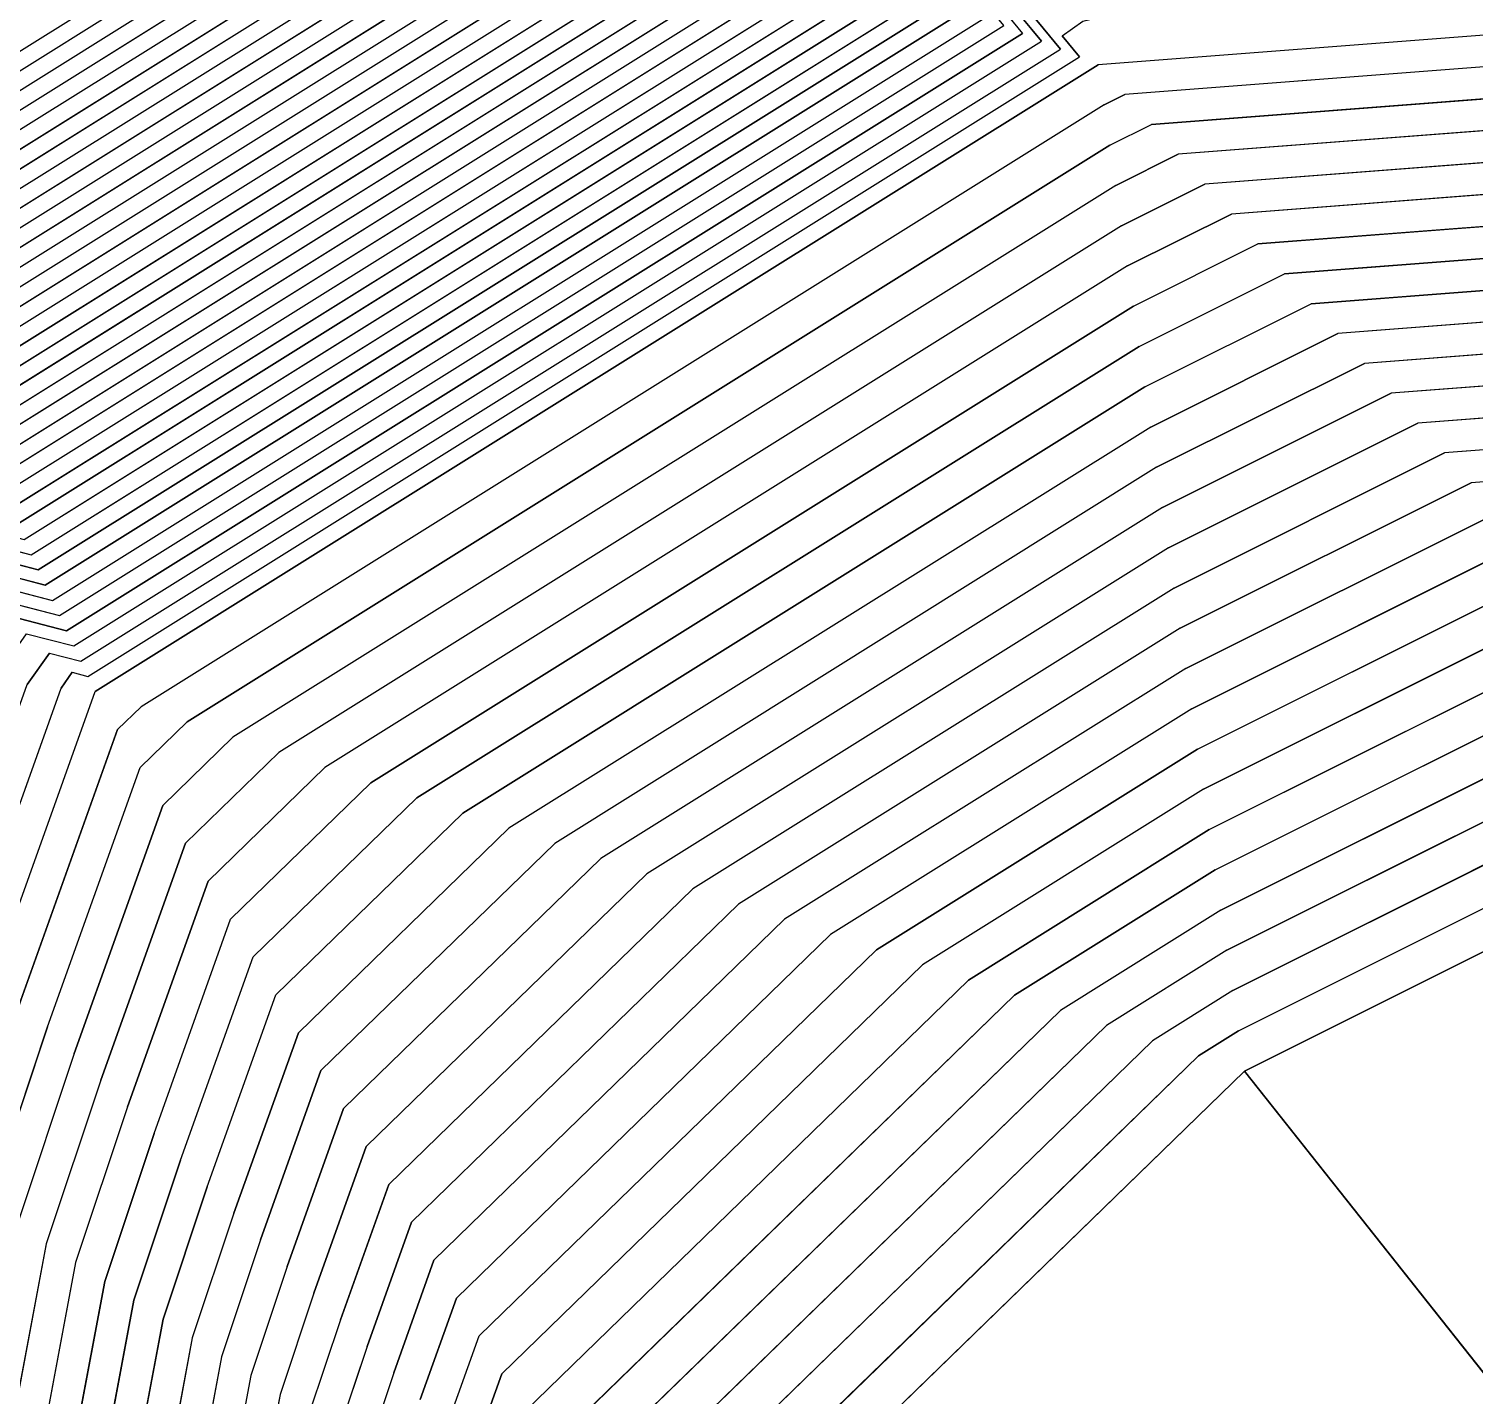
# Model space of a CAD drawing. Extents: x 7084 to 11035, y 13750 to 16729.
# Drawn here: x 8781.9 to 8986.5, y 15218.4 to 15411.8 of the extents above; entities that cross this region are included whole.
import ezdxf

# ---------------------------------------------------------------- set-up
doc = ezdxf.new("R2010")
doc.units = 0
doc.layers.add('Level 1', color=7, linetype='Continuous')

msp = doc.modelspace()

# ---------------------------------------------------------------- linework, layer by layer
at = {"layer": 'Level 1'}
for p, q in [((8756.1, 15393.28), (8839.62, 15445.48)), ((8757.11, 15391.13), (8842.3, 15444.37)), ((8758.12, 15388.97), (8844.97, 15443.26)), ((8759.12, 15386.82), (8847.65, 15442.15)), ((8760.13, 15384.67), (8850.32, 15441.04)), ((8761.13, 15382.52), (8853, 15439.93)), ((8762.14, 15380.36), (8855.68, 15438.83)), ((8763.14, 15378.21), (8858.35, 15437.72)), ((8764.15, 15376.06), (8861.03, 15436.61)), ((8765.16, 15373.91), (8863.7, 15435.5)), ((8766.16, 15371.76), (8866.38, 15434.39)), ((8767.17, 15369.6), (8869.06, 15433.28)), ((8768.17, 15367.45), (8871.73, 15432.18)), ((8769.18, 15365.3), (8874.41, 15431.07)), ((8770.18, 15363.15), (8877.09, 15429.96)), ((8771.19, 15360.99), (8879.76, 15428.85)), ((8772.2, 15358.84), (8882.44, 15427.74)), ((8773.2, 15356.69), (8885.11, 15426.63)), ((8774.21, 15354.54), (8887.79, 15425.53)), ((8775.21, 15352.39), (8890.47, 15424.42)), ((8776.22, 15350.23), (8893.14, 15423.31)), ((8777.22, 15348.08), (8895.82, 15422.2)), ((8912.8, 15422.97), (8922.58, 15411.12)), ((8778.23, 15345.93), (8898.49, 15421.09)), ((8779.24, 15343.78), (8901.17, 15419.99)), ((8780.24, 15341.62), (8903.85, 15418.88)), ((8917.92, 15418.9), (8925.25, 15410.01)), ((9082.63, 15418.17), (8933.28, 15406.69)), ((8781.25, 15339.47), (8906.52, 15417.77)), ((8782.25, 15337.32), (8909.2, 15416.66)), ((8783.26, 15335.17), (8911.87, 15415.55)), ((8784.26, 15333.02), (8914.55, 15414.44)), ((8923.04, 15414.83), (8927.93, 15408.9)), ((8785.27, 15330.86), (8917.23, 15413.34)), ((8786.28, 15328.71), (8919.9, 15412.23)), ((8928.16, 15410.76), (8931.12, 15412.86)), ((9080.42, 15413.49), (8937.05, 15402.46)), ((8787.28, 15326.56), (8922.58, 15411.12)), ((8788.29, 15324.41), (8925.25, 15410.01)), ((8928.16, 15410.76), (8930.61, 15407.79)), ((8789.29, 15322.25), (8927.93, 15408.9)), ((8790.3, 15320.1), (8930.61, 15407.79)), ((9078.22, 15408.8), (8940.82, 15398.23)), ((8791.3, 15317.95), (8933.28, 15406.69)), ((8933.28, 15406.69), (8791.3, 15317.95)), ((9076.01, 15404.11), (8944.59, 15394)), ((8934.11, 15400.99), (8937.05, 15402.46)), ((8934.11, 15400.99), (8797.81, 15315.8)), ((8934.94, 15395.29), (8940.82, 15398.23)), ((9073.81, 15399.43), (8948.36, 15389.78)), ((8934.94, 15395.29), (8804.32, 15313.65)), ((8935.76, 15389.59), (8944.59, 15394)), ((9071.6, 15394.74), (8952.12, 15385.55)), ((8935.76, 15389.59), (8810.82, 15311.5)), ((8936.59, 15383.89), (8948.36, 15389.78)), ((9069.39, 15390.05), (8955.89, 15381.32)), ((8937.42, 15378.2), (8952.12, 15385.55)), ((9067.19, 15385.36), (8959.66, 15377.09)), ((8936.59, 15383.89), (8817.33, 15309.35)), ((8938.25, 15372.5), (8955.89, 15381.32)), ((9064.98, 15380.68), (8963.43, 15372.86)), ((8937.42, 15378.2), (8823.84, 15307.21)), ((8939.07, 15366.8), (8959.66, 15377.09)), ((9062.78, 15375.99), (8967.2, 15368.64)), ((8939.9, 15361.1), (8963.43, 15372.86)), ((8938.25, 15372.5), (8830.34, 15305.06)), ((9060.57, 15371.3), (8970.96, 15364.41)), ((8939.07, 15366.8), (8836.85, 15302.91)), ((8940.73, 15355.4), (8967.2, 15368.64)), ((9058.37, 15366.62), (8974.73, 15360.18)), ((8941.55, 15349.7), (8970.96, 15364.41)), ((8939.9, 15361.1), (8843.35, 15300.76)), ((9056.16, 15361.93), (8978.5, 15355.95)), ((8942.38, 15344.01), (8974.73, 15360.18)), ((9053.95, 15357.24), (8982.27, 15351.73)), ((8940.73, 15355.4), (8849.86, 15298.61)), ((8943.21, 15338.31), (8978.5, 15355.95)), ((9051.75, 15352.55), (8986.04, 15347.5)), ((8944.04, 15332.61), (8982.27, 15351.73)), ((8941.55, 15349.7), (8856.37, 15296.46)), ((8944.86, 15326.91), (8986.04, 15347.5)), ((8762.23, 15342.54), (8782.25, 15337.32)), ((8942.38, 15344.01), (8862.87, 15294.31)), ((8945.69, 15321.21), (8989.8, 15343.27)), ((8765.46, 15339.81), (8783.26, 15335.17)), ((8943.21, 15338.31), (8869.38, 15292.17)), ((8946.52, 15315.52), (8993.57, 15339.04)), ((8768.69, 15337.08), (8784.26, 15333.02)), ((8771.92, 15334.34), (8785.27, 15330.86)), ((8947.34, 15309.82), (8997.34, 15334.82)), ((8944.04, 15332.61), (8875.89, 15290.02)), ((8775.15, 15331.61), (8786.28, 15328.71)), ((8948.17, 15304.12), (9001.11, 15330.59)), ((8778.38, 15328.88), (8787.28, 15326.56)), ((8781.61, 15326.15), (8788.29, 15324.41)), ((8944.86, 15326.91), (8882.39, 15287.87)), ((8949, 15298.42), (9004.88, 15326.36)), ((8784.84, 15323.41), (8781.69, 15318.95)), ((8784.84, 15323.41), (8789.29, 15322.25)), ((8949.83, 15292.72), (9008.65, 15322.13)), ((8788.07, 15320.68), (8786.5, 15318.45)), ((8788.07, 15320.68), (8790.3, 15320.1)), ((8945.69, 15321.21), (8888.9, 15285.72)), ((8772.65, 15279.66), (8786.5, 15318.45)), ((8777.04, 15278.02), (8791.3, 15317.95)), ((8950.65, 15287.03), (9012.41, 15317.91)), ((8797.81, 15315.8), (8794.5, 15312.58)), ((8804.32, 15313.65), (8797.7, 15307.22)), ((8946.52, 15315.52), (8895.41, 15283.57)), ((8951.48, 15281.33), (9016.18, 15313.68)), ((8780.81, 15274.25), (8794.5, 15312.58)), ((8810.82, 15311.5), (8800.9, 15301.85)), ((8947.34, 15309.82), (8901.91, 15281.42)), ((8952.31, 15275.63), (9019.95, 15309.45)), ((8817.33, 15309.35), (8804.1, 15296.49)), ((8784.58, 15270.48), (8797.7, 15307.22)), ((8823.84, 15307.21), (8807.29, 15291.12)), ((8830.34, 15305.06), (8810.49, 15285.76)), ((8948.17, 15304.12), (8908.42, 15279.27)), ((8953.13, 15269.93), (9023.72, 15305.22)), ((8788.35, 15266.71), (8800.9, 15301.85)), ((8836.85, 15302.91), (8813.69, 15280.39)), ((8843.35, 15300.76), (8816.89, 15275.03)), ((8953.96, 15264.23), (9027.49, 15300.99)), ((9027.49, 15300.99), (8953.96, 15264.23)), ((8849.86, 15298.61), (8820.08, 15269.66)), ((8949, 15298.42), (8914.92, 15277.12)), ((8792.12, 15262.95), (8804.1, 15296.49)), ((8856.37, 15296.46), (8823.28, 15264.3)), ((8862.87, 15294.31), (8826.48, 15258.93)), ((8795.88, 15259.18), (8807.29, 15291.12)), ((8869.38, 15292.17), (8829.68, 15253.57)), ((8949.83, 15292.72), (8921.43, 15274.98)), ((8875.89, 15290.02), (8832.87, 15248.2)), ((8882.39, 15287.87), (8836.07, 15242.83)), ((8950.65, 15287.03), (8927.94, 15272.83)), ((8799.65, 15255.41), (8810.49, 15285.76)), ((8888.9, 15285.72), (8839.27, 15237.47)), ((8895.41, 15283.57), (8842.47, 15232.1)), ((8901.91, 15281.42), (8845.67, 15226.74)), ((8951.48, 15281.33), (8934.44, 15270.68)), ((8803.42, 15251.64), (8813.69, 15280.39)), ((8908.42, 15279.27), (8848.86, 15221.37)), ((8914.92, 15277.12), (8852.06, 15216.01)), ((8807.19, 15247.87), (8816.89, 15275.03)), ((8921.43, 15274.98), (8855.26, 15210.64)), ((8952.31, 15275.63), (8940.95, 15268.53)), ((8927.94, 15272.83), (8858.46, 15205.28)), ((8934.44, 15270.68), (8861.65, 15199.91)), ((8784.58, 15270.48), (8776.12, 15245.12)), ((8810.96, 15244.11), (8820.08, 15269.66)), ((8940.95, 15268.53), (8864.85, 15194.55)), ((8953.13, 15269.93), (8947.46, 15266.38)), ((8788.35, 15266.71), (8780.26, 15242.45)), ((8947.46, 15266.38), (8868.05, 15189.18)), ((8792.12, 15262.95), (8784.4, 15239.79)), ((8814.72, 15240.34), (8823.28, 15264.3)), ((8953.96, 15264.23), (8871.25, 15183.82)), ((9094.12, 15087.31), (8953.96, 15264.23)), ((8953.96, 15264.23), (9094.12, 15087.31)), ((8795.88, 15259.18), (8788.53, 15237.12)), ((8818.49, 15236.57), (8826.48, 15258.93)), ((8799.65, 15255.41), (8792.67, 15234.46)), ((8822.26, 15232.8), (8829.68, 15253.57)), ((8803.42, 15251.64), (8796.8, 15231.79)), ((8826.03, 15229.03), (8832.87, 15248.2)), ((8807.19, 15247.87), (8800.94, 15229.12)), ((8810.96, 15244.11), (8805.07, 15226.46)), ((8829.8, 15225.26), (8836.07, 15242.83)), ((8814.72, 15240.34), (8809.21, 15223.79)), ((8784.4, 15239.79), (8772.82, 15178.03)), ((8788.53, 15237.12), (8777.5, 15178.3)), ((8818.49, 15236.57), (8813.35, 15221.13)), ((8833.57, 15221.5), (8839.27, 15237.47)), ((8792.67, 15234.46), (8782.19, 15178.58)), ((8796.8, 15231.79), (8786.88, 15178.85)), ((8822.26, 15232.8), (8817.48, 15218.46)), ((8837.33, 15217.73), (8842.47, 15232.1)), ((8800.94, 15229.12), (8791.56, 15179.13)), ((8826.03, 15229.03), (8821.62, 15215.8)), ((8805.07, 15226.46), (8796.25, 15179.4)), ((8841.1, 15213.96), (8845.67, 15226.74)), ((8809.21, 15223.79), (8800.94, 15179.68)), ((8829.8, 15225.26), (8825.75, 15213.13)), ((8833.57, 15221.5), (8829.89, 15210.47)), ((8813.35, 15221.13), (8805.63, 15179.96)), ((8844.87, 15210.19), (8848.86, 15221.37)), ((8817.48, 15218.46), (8810.31, 15180.23))]:
    msp.add_line(p, q, dxfattribs=at)
for points in [[(8636.3, 15330.54), (8637.52, 15333.96), (8687.94, 15405.38), (8759.12, 15386.82), (8847.65, 15442.15), (8769.43, 15536.93), (8863.96, 15604.15), (9023.61, 15641.96), (9036.41, 15642.95), (9238.08, 15636.65), (9255.21, 15638.22), (9368.65, 15598.31), (9379.68, 15604.61), (9495.22, 15560.5), (9507.04, 15556.16), (9824.24, 15470.04)], [(8636.3, 15330.54), (8637.52, 15333.96), (8687.94, 15405.38), (8759.12, 15386.82), (8847.65, 15442.15), (8769.43, 15536.93), (8863.96, 15604.15), (9023.61, 15641.96), (9036.41, 15642.95), (9238.08, 15636.65), (9255.21, 15638.22), (9368.65, 15598.31), (9379.68, 15604.61), (9495.22, 15560.5), (9507.04, 15556.16), (9824.24, 15470.04)], [(8588.64, 15209.09), (8643.78, 15323.31), (8645.09, 15327.25), (8647.13, 15332.96), (8694.4, 15399.92), (8761.13, 15382.52), (8853, 15439.93), (8779.67, 15528.79), (8868.29, 15591.81), (9017.97, 15627.26), (9039.3, 15628.9), (9228.37, 15622.99), (9256.92, 15625.62), (9363.27, 15588.2), (9381.65, 15598.7), (9489.97, 15557.35), (9509.66, 15550.12), (9807.04, 15469.38)], [(8588.64, 15209.09), (8643.78, 15323.31), (8645.09, 15327.25), (8647.13, 15332.96), (8694.4, 15399.92), (8761.13, 15382.52), (8853, 15439.93), (8779.67, 15528.79), (8868.29, 15591.81), (9017.97, 15627.26), (9039.3, 15628.9), (9228.37, 15622.99), (9256.92, 15625.62), (9363.27, 15588.2), (9381.65, 15598.7), (9489.97, 15557.35), (9509.66, 15550.12), (9807.04, 15469.38)], [(8594.61, 15210.47), (8647.92, 15320.89), (8649.49, 15325.61), (8651.94, 15332.46), (8697.63, 15397.19), (8762.14, 15380.36), (8855.68, 15438.83), (8784.79, 15524.72), (8870.46, 15585.64), (9015.14, 15619.91), (9040.75, 15621.88), (9223.51, 15616.16), (9257.78, 15619.32), (9360.58, 15583.14), (9382.64, 15595.75), (9487.34, 15555.77)], [(8594.61, 15210.47), (8647.92, 15320.89), (8649.49, 15325.61), (8651.94, 15332.46), (8697.63, 15397.19), (8762.14, 15380.36), (8855.68, 15438.83), (8784.79, 15524.72), (8870.46, 15585.64), (9015.14, 15619.91), (9040.75, 15621.88), (9223.51, 15616.16), (9257.78, 15619.32), (9360.58, 15583.14), (9382.64, 15595.75), (9487.34, 15555.77)], [(9781.24, 15468.39), (9513.6, 15541.07), (9482.09, 15552.62), (9384.6, 15589.84), (9355.19, 15573.04), (9259.48, 15606.71), (9213.79, 15602.51), (9043.64, 15607.83), (9009.5, 15605.2), (8874.79, 15573.3), (8795.03, 15516.58), (8861.03, 15436.61), (8764.15, 15376.06), (8704.09, 15391.72), (8661.55, 15331.46), (8658.29, 15322.33), (8656.19, 15316.03), (8606.56, 15213.22)], [(9781.24, 15468.39), (9513.6, 15541.07), (9482.09, 15552.62), (9384.6, 15589.84), (9355.19, 15573.04), (9259.48, 15606.71), (9213.79, 15602.51), (9043.64, 15607.83), (9009.5, 15605.2), (8874.79, 15573.3), (8795.03, 15516.58), (8861.03, 15436.61), (8764.15, 15376.06), (8704.09, 15391.72), (8661.55, 15331.46), (8658.29, 15322.33), (8656.19, 15316.03), (8606.56, 15213.22)], [(9764.04, 15467.74), (9516.23, 15535.03), (9476.84, 15549.47), (9386.57, 15583.93), (9349.81, 15562.93), (9261.19, 15594.11), (9204.08, 15588.86), (9046.52, 15593.78), (9003.85, 15590.5), (8879.12, 15560.96), (8805.27, 15508.44), (8866.38, 15434.39), (8766.16, 15371.76), (8710.55, 15386.26), (8671.16, 15330.46), (8667.08, 15319.05), (8664.46, 15311.17), (8618.51, 15215.98)], [(9764.04, 15467.74), (9516.23, 15535.03), (9476.84, 15549.47), (9386.57, 15583.93), (9349.81, 15562.93), (9261.19, 15594.11), (9204.08, 15588.86), (9046.52, 15593.78), (9003.85, 15590.5), (8879.12, 15560.96), (8805.27, 15508.44), (8866.38, 15434.39), (8766.16, 15371.76), (8710.55, 15386.26), (8671.16, 15330.46), (8667.08, 15319.05), (8664.46, 15311.17), (8618.51, 15215.98)], [(9738.24, 15466.75), (9520.17, 15525.97), (9468.96, 15544.74), (9389.53, 15575.07), (9341.74, 15547.76), (9263.75, 15575.2), (9189.5, 15568.37), (9050.86, 15572.71), (8995.38, 15568.44), (8885.62, 15542.44), (8820.63, 15496.23), (8874.41, 15431.07), (8769.18, 15365.3), (8720.24, 15378.06), (8685.58, 15328.96), (8680.28, 15314.12), (8676.87, 15303.88)], [(9738.24, 15466.75), (9520.17, 15525.97), (9468.96, 15544.74), (9389.53, 15575.07), (9341.74, 15547.76), (9263.75, 15575.2), (9189.5, 15568.37), (9050.86, 15572.71), (8995.38, 15568.44), (8885.62, 15542.44), (8820.63, 15496.23), (8874.41, 15431.07), (8769.18, 15365.3), (8720.24, 15378.06), (8685.58, 15328.96), (8680.28, 15314.12), (8676.87, 15303.88)], [(8622.38, 14978.73), (8613.65, 15061.06), (8625.2, 15087.31), (8630.19, 15149.68), (8643.85, 15178.04), (8648.05, 15190.64), (8654.35, 15224.25), (8689.27, 15296.6), (8693.47, 15309.2), (8699.99, 15327.45), (8729.93, 15369.86), (8772.2, 15358.84), (8882.44, 15427.74), (8835.99, 15484.02), (8892.12, 15523.93), (8986.92, 15546.38), (9055.19, 15551.63), (9174.93, 15547.89), (9266.31, 15556.3), (9333.66, 15532.6), (9392.48, 15566.21), (9461.08, 15540.01), (9524.1, 15516.91), (9712.44, 15465.77)], [(8622.38, 14978.73), (8613.65, 15061.06), (8625.2, 15087.31), (8630.19, 15149.68), (8643.85, 15178.04), (8648.05, 15190.64), (8654.35, 15224.25), (8689.27, 15296.6), (8693.47, 15309.2), (8699.99, 15327.45), (8729.93, 15369.86), (8772.2, 15358.84), (8882.44, 15427.74), (8835.99, 15484.02), (8892.12, 15523.93), (8986.92, 15546.38), (9055.19, 15551.63), (9174.93, 15547.89), (9266.31, 15556.3), (9333.66, 15532.6), (9392.48, 15566.21), (9461.08, 15540.01), (9524.1, 15516.91), (9712.44, 15465.77)], [(9703.85, 15465.44), (9525.42, 15513.89), (9458.46, 15538.44), (9393.47, 15563.25), (9330.97, 15527.54), (9267.16, 15549.99), (9170.07, 15541.07), (9056.63, 15544.61), (8984.09, 15539.03), (8894.29, 15517.76), (8841.11, 15479.95), (8885.11, 15426.63), (8773.2, 15356.69), (8733.16, 15367.13), (8704.8, 15326.95), (8697.87, 15307.56), (8693.41, 15294.17), (8660.32, 15225.63)], [(9703.85, 15465.44), (9525.42, 15513.89), (9458.46, 15538.44), (9393.47, 15563.25), (9330.97, 15527.54), (9267.16, 15549.99), (9170.07, 15541.07), (9056.63, 15544.61), (8984.09, 15539.03), (8894.29, 15517.76), (8841.11, 15479.95), (8885.11, 15426.63), (8773.2, 15356.69), (8733.16, 15367.13), (8704.8, 15326.95), (8697.87, 15307.56), (8693.41, 15294.17), (8660.32, 15225.63)], [(8659.21, 15189.2), (8666.3, 15227.01), (8697.55, 15291.74), (8702.27, 15305.92), (8709.61, 15326.45), (8736.39, 15364.4), (8774.21, 15354.54), (8887.79, 15425.53), (8846.24, 15475.88), (8896.45, 15511.59), (8981.27, 15531.68), (9058.08, 15537.59), (9165.21, 15534.24), (9268.02, 15543.69), (9328.28, 15522.49), (9394.45, 15560.3), (9455.83, 15536.86), (9526.73, 15510.87), (9695.25, 15465.11)], [(8659.21, 15189.2), (8666.3, 15227.01), (8697.55, 15291.74), (8702.27, 15305.92), (8709.61, 15326.45), (8736.39, 15364.4), (8774.21, 15354.54), (8887.79, 15425.53), (8846.24, 15475.88), (8896.45, 15511.59), (8981.27, 15531.68), (9058.08, 15537.59), (9165.21, 15534.24), (9268.02, 15543.69), (9328.28, 15522.49), (9394.45, 15560.3), (9455.83, 15536.86), (9526.73, 15510.87), (9695.25, 15465.11)], [(9053.74, 15558.66), (8989.74, 15553.73), (8889.96, 15530.1), (8830.87, 15488.09), (8879.76, 15428.85), (8771.19, 15360.99), (8726.7, 15372.6), (8695.19, 15327.96), (8689.08, 15310.84), (8685.14, 15299.03), (8648.38, 15222.87), (8642.47, 15191.36)], [(9053.74, 15558.66), (8989.74, 15553.73), (8889.96, 15530.1), (8830.87, 15488.09), (8879.76, 15428.85), (8771.19, 15360.99), (8726.7, 15372.6), (8695.19, 15327.96), (8689.08, 15310.84), (8685.14, 15299.03), (8648.38, 15222.87), (8642.47, 15191.36)], [(9686.65, 15464.78), (9528.04, 15507.85), (9453.21, 15535.29), (9395.44, 15557.35), (9325.59, 15517.43), (9268.87, 15537.39), (9160.36, 15527.41), (9059.52, 15530.56), (8978.45, 15524.33), (8898.62, 15505.42), (8851.36, 15471.81), (8890.47, 15424.42), (8775.21, 15352.39), (8739.62, 15361.67)], [(9686.65, 15464.78), (9528.04, 15507.85), (9453.21, 15535.29), (9395.44, 15557.35), (9325.59, 15517.43), (9268.87, 15537.39), (9160.36, 15527.41), (9059.52, 15530.56), (8978.45, 15524.33), (8898.62, 15505.42), (8851.36, 15471.81), (8890.47, 15424.42), (8775.21, 15352.39), (8739.62, 15361.67)], [(8644.11, 15087.31), (8648.05, 15136.55), (8665.12, 15172), (8670.37, 15187.75), (8678.24, 15229.77), (8705.82, 15286.88), (8711.07, 15302.64), (8719.22, 15325.45), (8742.85, 15358.93), (8776.22, 15350.23), (8893.14, 15423.31), (8856.48, 15467.74), (8900.79, 15499.25), (8975.63, 15516.97), (9060.97, 15523.54), (9155.5, 15520.58), (9269.72, 15531.09), (9322.9, 15512.38), (9396.42, 15554.39), (9450.58, 15533.71), (9529.36, 15504.83), (9678.05, 15464.46)], [(8644.11, 15087.31), (8648.05, 15136.55), (8665.12, 15172), (8670.37, 15187.75), (8678.24, 15229.77), (8705.82, 15286.88), (8711.07, 15302.64), (8719.22, 15325.45), (8742.85, 15358.93), (8776.22, 15350.23), (8893.14, 15423.31), (8856.48, 15467.74), (8900.79, 15499.25), (8975.63, 15516.97), (9060.97, 15523.54), (9155.5, 15520.58), (9269.72, 15531.09), (9322.9, 15512.38), (9396.42, 15554.39), (9450.58, 15533.71), (9529.36, 15504.83), (9678.05, 15464.46)], [(9669.45, 15464.13), (9530.67, 15501.81), (9447.95, 15532.14), (9397.41, 15551.44), (9320.21, 15507.32), (9270.58, 15524.78), (9150.64, 15513.76), (9062.41, 15516.51), (8972.8, 15509.62), (8902.95, 15493.08), (8861.6, 15463.67), (8895.82, 15422.2), (8777.22, 15348.08), (8746.08, 15356.2), (8724.02, 15324.95), (8715.47, 15300.99), (8709.95, 15284.45), (8684.22, 15231.15), (8675.95, 15187.03)], [(9669.45, 15464.13), (9530.67, 15501.81), (9447.95, 15532.14), (9397.41, 15551.44), (9320.21, 15507.32), (9270.58, 15524.78), (9150.64, 15513.76), (9062.41, 15516.51), (8972.8, 15509.62), (8902.95, 15493.08), (8861.6, 15463.67), (8895.82, 15422.2), (8777.22, 15348.08), (8746.08, 15356.2), (8724.02, 15324.95), (8715.47, 15300.99), (8709.95, 15284.45), (8684.22, 15231.15), (8675.95, 15187.03)], [(8681.53, 15186.31), (8690.19, 15232.53), (8714.09, 15282.02), (8719.87, 15299.35), (8728.83, 15324.45), (8749.31, 15353.47), (8778.23, 15345.93), (8898.49, 15421.09), (8866.72, 15459.6), (8905.12, 15486.91), (8969.98, 15502.27), (9063.85, 15509.49), (9145.78, 15506.93), (9271.43, 15518.48), (9317.51, 15502.27), (9398.39, 15548.48), (9445.33, 15530.56), (9531.98, 15498.79), (9660.85, 15463.8)], [(8681.53, 15186.31), (8690.19, 15232.53), (8714.09, 15282.02), (8719.87, 15299.35), (8728.83, 15324.45), (8749.31, 15353.47), (8778.23, 15345.93), (8898.49, 15421.09), (8866.72, 15459.6), (8905.12, 15486.91), (8969.98, 15502.27), (9063.85, 15509.49), (9145.78, 15506.93), (9271.43, 15518.48), (9317.51, 15502.27), (9398.39, 15548.48), (9445.33, 15530.56), (9531.98, 15498.79), (9660.85, 15463.8)], [(9652.25, 15463.47), (9533.29, 15495.77), (9442.7, 15528.99), (9399.38, 15545.53), (9314.82, 15497.21), (9272.28, 15512.18), (9140.92, 15500.1), (9065.3, 15502.46), (8967.16, 15494.92), (8907.29, 15480.74), (8871.84, 15455.53), (8901.17, 15419.99), (8779.24, 15343.78), (8752.54, 15350.74), (8733.64, 15323.95), (8724.26, 15297.71), (8718.22, 15279.59), (8696.17, 15233.9), (8687.11, 15185.59)], [(9652.25, 15463.47), (9533.29, 15495.77), (9442.7, 15528.99), (9399.38, 15545.53), (9314.82, 15497.21), (9272.28, 15512.18), (9140.92, 15500.1), (9065.3, 15502.46), (8967.16, 15494.92), (8907.29, 15480.74), (8871.84, 15455.53), (8901.17, 15419.99), (8779.24, 15343.78), (8752.54, 15350.74), (8733.64, 15323.95), (8724.26, 15297.71), (8718.22, 15279.59), (8696.17, 15233.9), (8687.11, 15185.59)], [(8698.27, 15184.14), (8708.11, 15236.66), (8726.5, 15274.74), (8733.06, 15294.43), (8743.25, 15322.95), (8759, 15345.27), (8781.25, 15339.47), (8906.52, 15417.77), (8882.08, 15447.39), (8911.62, 15468.39), (8961.51, 15480.21), (9068.19, 15488.42), (9131.21, 15486.45), (9273.99, 15499.58), (9309.44, 15487.1), (9401.34, 15539.62), (9437.45, 15525.84), (9535.92, 15489.73), (9635.05, 15462.81)], [(8698.27, 15184.14), (8708.11, 15236.66), (8726.5, 15274.74), (8733.06, 15294.43), (8743.25, 15322.95), (8759, 15345.27), (8781.25, 15339.47), (8906.52, 15417.77), (8882.08, 15447.39), (8911.62, 15468.39), (8961.51, 15480.21), (9068.19, 15488.42), (9131.21, 15486.45), (9273.99, 15499.58), (9309.44, 15487.1), (9401.34, 15539.62), (9437.45, 15525.84), (9535.92, 15489.73), (9635.05, 15462.81)], [(8737.46, 15292.79), (8748.05, 15322.45), (8762.23, 15342.54), (8782.25, 15337.32), (8909.2, 15416.66), (8887.2, 15443.32), (8913.79, 15462.22), (8958.69, 15472.86), (9069.63, 15481.39), (9126.35, 15479.62), (9274.84, 15493.27), (9306.75, 15482.05), (9402.33, 15536.67), (9434.82, 15524.26), (9537.23, 15486.71), (9626.45, 15462.49)], [(8737.46, 15292.79), (8748.05, 15322.45), (8762.23, 15342.54), (8782.25, 15337.32), (8909.2, 15416.66), (8887.2, 15443.32), (8913.79, 15462.22), (8958.69, 15472.86), (9069.63, 15481.39), (9126.35, 15479.62), (9274.84, 15493.27), (9306.75, 15482.05), (9402.33, 15536.67), (9434.82, 15524.26), (9537.23, 15486.71), (9626.45, 15462.49)], [(9617.85, 15462.16), (9538.55, 15483.69), (9432.2, 15522.68), (9403.31, 15533.71), (9304.06, 15476.99), (9275.7, 15486.97), (9121.49, 15472.79), (9071.08, 15474.37), (8955.87, 15465.51), (8915.95, 15456.05), (8892.32, 15439.25), (8911.87, 15415.55), (8783.26, 15335.17), (8765.46, 15339.81), (8752.86, 15321.95), (8741.86, 15291.15), (8734.77, 15269.88), (8720.06, 15239.42), (8709.43, 15182.7)], [(9617.85, 15462.16), (9538.55, 15483.69), (9432.2, 15522.68), (9403.31, 15533.71), (9304.06, 15476.99), (9275.7, 15486.97), (9121.49, 15472.79), (9071.08, 15474.37), (8955.87, 15465.51), (8915.95, 15456.05), (8892.32, 15439.25), (8911.87, 15415.55), (8783.26, 15335.17), (8765.46, 15339.81), (8752.86, 15321.95), (8741.86, 15291.15), (8734.77, 15269.88), (8720.06, 15239.42), (8709.43, 15182.7)], [(8750.65, 15287.87), (8762.47, 15320.95), (8771.92, 15334.34), (8785.27, 15330.86), (8917.23, 15413.34), (8902.56, 15431.11), (8920.28, 15443.71), (8950.22, 15450.8), (9073.96, 15460.32), (9111.78, 15459.14), (9277.4, 15474.37), (9298.67, 15466.88), (9405.28, 15527.8), (9426.95, 15519.53), (9541.17, 15477.65), (9600.65, 15461.5)], [(8750.65, 15287.87), (8762.47, 15320.95), (8771.92, 15334.34), (8785.27, 15330.86), (8917.23, 15413.34), (8902.56, 15431.11), (8920.28, 15443.71), (8950.22, 15450.8), (9073.96, 15460.32), (9111.78, 15459.14), (9277.4, 15474.37), (9298.67, 15466.88), (9405.28, 15527.8), (9426.95, 15519.53), (9541.17, 15477.65), (9600.65, 15461.5)], [(8691.37, 15087.31), (8692.69, 15103.73), (8718.29, 15156.9), (8726.17, 15180.53), (8737.98, 15243.55), (8747.17, 15262.59), (8755.05, 15286.22), (8767.28, 15320.45), (8775.15, 15331.61), (8786.28, 15328.71), (8919.9, 15412.23), (8907.68, 15427.04), (8922.45, 15437.54), (8947.4, 15443.45), (9075.41, 15453.3), (9106.92, 15452.31), (9278.26, 15468.07), (9295.98, 15461.83), (9406.27, 15524.85), (9424.32, 15517.96), (9542.49, 15474.63), (9592.05, 15461.17)], [(8691.37, 15087.31), (8692.69, 15103.73), (8718.29, 15156.9), (8726.17, 15180.53), (8737.98, 15243.55), (8747.17, 15262.59), (8755.05, 15286.22), (8767.28, 15320.45), (8775.15, 15331.61), (8786.28, 15328.71), (8919.9, 15412.23), (8907.68, 15427.04), (8922.45, 15437.54), (8947.4, 15443.45), (9075.41, 15453.3), (9106.92, 15452.31), (9278.26, 15468.07), (9295.98, 15461.83), (9406.27, 15524.85), (9424.32, 15517.96), (9542.49, 15474.63), (9592.05, 15461.17)], [(8763.85, 15282.94), (8776.89, 15319.45), (8781.61, 15326.15), (8788.29, 15324.41), (8925.25, 15410.01), (8917.92, 15418.9), (8926.78, 15425.2), (8941.75, 15428.74), (9078.3, 15439.25), (9097.2, 15438.66), (9279.96, 15455.46), (9290.6, 15451.72), (9408.24, 15518.94), (9419.07, 15514.81), (9545.11, 15468.59), (9574.85, 15460.52)], [(8763.85, 15282.94), (8776.89, 15319.45), (8781.61, 15326.15), (8788.29, 15324.41), (8925.25, 15410.01), (8917.92, 15418.9), (8926.78, 15425.2), (8941.75, 15428.74), (9078.3, 15439.25), (9097.2, 15438.66), (9279.96, 15455.46), (9290.6, 15451.72), (9408.24, 15518.94), (9419.07, 15514.81), (9545.11, 15468.59), (9574.85, 15460.52)], [(8742.91, 15178.37), (8755.91, 15247.69), (8759.58, 15255.3), (8768.25, 15281.3), (8781.69, 15318.95), (8784.84, 15323.41), (8789.29, 15322.25), (8927.93, 15408.9), (8923.04, 15414.83), (8928.95, 15419.03), (8938.93, 15421.39), (9079.74, 15432.22), (9092.35, 15431.83), (9280.82, 15449.16), (9287.91, 15446.66), (9409.22, 15515.99), (9416.44, 15513.23), (9546.42, 15465.57), (9566.25, 15460.19), (9674.57, 15362.7)], [(8742.91, 15178.37), (8755.91, 15247.69), (8759.58, 15255.3), (8768.25, 15281.3), (8781.69, 15318.95), (8784.84, 15323.41), (8789.29, 15322.25), (8927.93, 15408.9), (8923.04, 15414.83), (8928.95, 15419.03), (8938.93, 15421.39), (9079.74, 15432.22), (9092.35, 15431.83), (9280.82, 15449.16), (9287.91, 15446.66), (9409.22, 15515.99), (9416.44, 15513.23), (9546.42, 15465.57), (9566.25, 15460.19), (9674.57, 15362.7)], [(8748.49, 15177.64), (8761.88, 15249.07), (8763.72, 15252.88), (8772.65, 15279.66), (8786.5, 15318.45), (8788.07, 15320.68), (8790.3, 15320.1), (8930.61, 15407.79), (8928.16, 15410.76), (8931.12, 15412.86), (8936.11, 15414.04), (9081.19, 15425.2), (9087.49, 15425), (9281.67, 15442.86), (9285.22, 15441.61), (9410.21, 15513.03), (9413.82, 15511.66), (9547.74, 15462.55), (9557.65, 15459.86), (9669.25, 15359.42)], [(8748.49, 15177.64), (8761.88, 15249.07), (8763.72, 15252.88), (8772.65, 15279.66), (8786.5, 15318.45), (8788.07, 15320.68), (8790.3, 15320.1), (8930.61, 15407.79), (8928.16, 15410.76), (8931.12, 15412.86), (8936.11, 15414.04), (9081.19, 15425.2), (9087.49, 15425), (9281.67, 15442.86), (9285.22, 15441.61), (9410.21, 15513.03), (9413.82, 15511.66), (9547.74, 15462.55), (9557.65, 15459.86), (9669.25, 15359.42)], [(8964.33, 15487.56), (8909.45, 15474.56), (8876.96, 15451.46), (8903.85, 15418.88), (8780.24, 15341.62), (8755.77, 15348), (8738.44, 15323.45), (8728.66, 15296.07), (8722.36, 15277.16), (8702.14, 15235.28), (8692.69, 15184.87)], [(8964.33, 15487.56), (8909.45, 15474.56), (8876.96, 15451.46), (8903.85, 15418.88), (8780.24, 15341.62), (8755.77, 15348), (8738.44, 15323.45), (8728.66, 15296.07), (8722.36, 15277.16), (8702.14, 15235.28), (8692.69, 15184.87)], [(8953.04, 15458.15), (8918.12, 15449.88), (8897.44, 15435.18), (8914.55, 15414.44), (8784.26, 15333.02), (8768.69, 15337.08), (8757.66, 15321.45), (8746.26, 15289.51), (8738.9, 15267.45), (8726.04, 15240.8), (8715.01, 15181.98)], [(8953.04, 15458.15), (8918.12, 15449.88), (8897.44, 15435.18), (8914.55, 15414.44), (8784.26, 15333.02), (8768.69, 15337.08), (8757.66, 15321.45), (8746.26, 15289.51), (8738.9, 15267.45), (8726.04, 15240.8), (8715.01, 15181.98)], [(9647.11, 15350.62), (9536.83, 15449.88), (9280.96, 15427.82), (9275.63, 15431.13), (9083.73, 15413.49), (9080.42, 15413.49), (8937.05, 15402.46), (8934.11, 15400.99), (8797.81, 15315.8), (8794.5, 15312.58), (8780.81, 15274.25), (8771.99, 15247.78), (8758.75, 15177.2)], [(9647.11, 15350.62), (9536.83, 15449.88), (9280.96, 15427.82), (9275.63, 15431.13), (9083.73, 15413.49), (9080.42, 15413.49), (8937.05, 15402.46), (8934.11, 15400.99), (8797.81, 15315.8), (8794.5, 15312.58), (8780.81, 15274.25), (8771.99, 15247.78), (8758.75, 15177.2)], [(9076.85, 15446.27), (8944.57, 15436.1), (8924.62, 15431.37), (8912.8, 15422.97), (8922.58, 15411.12), (8787.28, 15326.56), (8778.38, 15328.88), (8772.08, 15319.95), (8759.45, 15284.58), (8751.31, 15260.16), (8743.96, 15244.93), (8731.75, 15179.81)], [(9076.85, 15446.27), (8944.57, 15436.1), (8924.62, 15431.37), (8912.8, 15422.97), (8922.58, 15411.12), (8787.28, 15326.56), (8778.38, 15328.88), (8772.08, 15319.95), (8759.45, 15284.58), (8751.31, 15260.16), (8743.96, 15244.93), (8731.75, 15179.81)], [(9613.48, 15339.6), (9512.38, 15430.58), (9277.84, 15410.36), (9261.85, 15420.29), (9085.94, 15404.11), (9076.01, 15404.11), (8944.59, 15394), (8935.76, 15389.59), (8810.82, 15311.5), (8800.9, 15301.85), (8788.35, 15266.71), (8780.26, 15242.45), (8768.13, 15177.75), (8760.04, 15153.49)], [(9613.48, 15339.6), (9512.38, 15430.58), (9277.84, 15410.36), (9261.85, 15420.29), (9085.94, 15404.11), (9076.01, 15404.11), (8944.59, 15394), (8935.76, 15389.59), (8810.82, 15311.5), (8800.9, 15301.85), (8788.35, 15266.71), (8780.26, 15242.45), (8768.13, 15177.75), (8760.04, 15153.49)], [(9596.66, 15334.08), (9500.16, 15420.93), (9276.27, 15401.63), (9254.95, 15414.87), (9087.04, 15399.43), (9073.81, 15399.43), (8948.36, 15389.78), (8936.59, 15383.89), (8817.33, 15309.35)], [(9596.66, 15334.08), (9500.16, 15420.93), (9276.27, 15401.63), (9254.95, 15414.87), (9087.04, 15399.43), (9073.81, 15399.43), (8948.36, 15389.78), (8936.59, 15383.89), (8817.33, 15309.35)], [(9579.84, 15328.57), (9487.93, 15411.28), (9274.71, 15392.9), (9248.06, 15409.44), (9088.14, 15394.74), (9071.6, 15394.74), (8952.12, 15385.55), (8937.42, 15378.2), (8823.84, 15307.21), (8807.29, 15291.12), (8795.88, 15259.18), (8788.53, 15237.12), (8777.5, 15178.3)], [(9579.84, 15328.57), (9487.93, 15411.28), (9274.71, 15392.9), (9248.06, 15409.44), (9088.14, 15394.74), (9071.6, 15394.74), (8952.12, 15385.55), (8937.42, 15378.2), (8823.84, 15307.21), (8807.29, 15291.12), (8795.88, 15259.18), (8788.53, 15237.12), (8777.5, 15178.3)], [(8763.44, 15177.47), (8776.12, 15245.12), (8784.58, 15270.48), (8797.7, 15307.22), (8804.32, 15313.65), (8934.94, 15395.29), (8940.82, 15398.23), (9078.22, 15408.8), (9084.84, 15408.8)], [(8763.44, 15177.47), (8776.12, 15245.12), (8784.58, 15270.48), (8797.7, 15307.22), (8804.32, 15313.65), (8934.94, 15395.29), (8940.82, 15398.23), (9078.22, 15408.8), (9084.84, 15408.8)], [(8782.19, 15178.58), (8792.67, 15234.46), (8799.65, 15255.41), (8810.49, 15285.76), (8830.34, 15305.06), (8938.25, 15372.5), (8955.89, 15381.32), (9069.39, 15390.05), (9089.25, 15390.05), (9241.17, 15404.02), (9273.15, 15384.17), (9475.71, 15401.63), (9563.02, 15323.05), (9587.47, 15197.33)], [(8782.19, 15178.58), (8792.67, 15234.46), (8799.65, 15255.41), (8810.49, 15285.76), (8830.34, 15305.06), (8938.25, 15372.5), (8955.89, 15381.32), (9069.39, 15390.05), (9089.25, 15390.05), (9241.17, 15404.02), (9273.15, 15384.17), (9475.71, 15401.63), (9563.02, 15323.05), (9587.47, 15197.33)], [(8786.88, 15178.85), (8796.8, 15231.79), (8803.42, 15251.64), (8813.69, 15280.39), (8836.85, 15302.91), (8939.07, 15366.8), (8959.66, 15377.09), (9067.19, 15385.36), (9090.35, 15385.36), (9234.27, 15398.6), (9271.59, 15375.44), (9463.49, 15391.98), (9546.2, 15317.54), (9569.36, 15198.43)], [(8786.88, 15178.85), (8796.8, 15231.79), (8803.42, 15251.64), (8813.69, 15280.39), (8836.85, 15302.91), (8939.07, 15366.8), (8959.66, 15377.09), (9067.19, 15385.36), (9090.35, 15385.36), (9234.27, 15398.6), (9271.59, 15375.44), (9463.49, 15391.98), (9546.2, 15317.54), (9569.36, 15198.43)], [(8791.56, 15179.13), (8800.94, 15229.12), (8807.19, 15247.87), (8816.89, 15275.03), (8843.35, 15300.76), (8939.9, 15361.1), (8963.43, 15372.86), (9064.98, 15380.68), (9091.45, 15380.68), (9227.38, 15393.18)], [(8791.56, 15179.13), (8800.94, 15229.12), (8807.19, 15247.87), (8816.89, 15275.03), (8843.35, 15300.76), (8939.9, 15361.1), (8963.43, 15372.86), (9064.98, 15380.68), (9091.45, 15380.68), (9227.38, 15393.18)], [(9533.15, 15200.63), (9512.56, 15306.51), (9439.04, 15372.68), (9268.46, 15357.98), (9220.49, 15387.75), (9092.56, 15375.99), (9062.78, 15375.99), (8967.2, 15368.64), (8940.73, 15355.4), (8849.86, 15298.61), (8820.08, 15269.66), (8810.96, 15244.11), (8805.07, 15226.46), (8796.25, 15179.4)], [(9533.15, 15200.63), (9512.56, 15306.51), (9439.04, 15372.68), (9268.46, 15357.98), (9220.49, 15387.75), (9092.56, 15375.99), (9062.78, 15375.99), (8967.2, 15368.64), (8940.73, 15355.4), (8849.86, 15298.61), (8820.08, 15269.66), (8810.96, 15244.11), (8805.07, 15226.46), (8796.25, 15179.4)], [(9515.04, 15201.74), (9495.74, 15300.99), (9426.82, 15363.03), (9266.9, 15349.25), (9213.59, 15382.33), (9093.66, 15371.3), (9060.57, 15371.3), (8970.96, 15364.41), (8941.55, 15349.7), (8856.37, 15296.46), (8823.28, 15264.3), (8814.72, 15240.34), (8809.21, 15223.79), (8800.94, 15179.68)], [(9515.04, 15201.74), (9495.74, 15300.99), (9426.82, 15363.03), (9266.9, 15349.25), (9213.59, 15382.33), (9093.66, 15371.3), (9060.57, 15371.3), (8970.96, 15364.41), (8941.55, 15349.7), (8856.37, 15296.46), (8823.28, 15264.3), (8814.72, 15240.34), (8809.21, 15223.79), (8800.94, 15179.68)], [(9496.94, 15202.84), (9478.93, 15295.48), (9414.59, 15353.38), (9265.34, 15340.51), (9206.7, 15376.91), (9094.76, 15366.62), (9058.37, 15366.62), (8974.73, 15360.18), (8942.38, 15344.01), (8862.87, 15294.31), (8826.48, 15258.93), (8818.49, 15236.57), (8813.35, 15221.13), (8805.63, 15179.96)], [(9496.94, 15202.84), (9478.93, 15295.48), (9414.59, 15353.38), (9265.34, 15340.51), (9206.7, 15376.91), (9094.76, 15366.62), (9058.37, 15366.62), (8974.73, 15360.18), (8942.38, 15344.01), (8862.87, 15294.31), (8826.48, 15258.93), (8818.49, 15236.57), (8813.35, 15221.13), (8805.63, 15179.96)], [(9478.83, 15203.94), (9462.11, 15289.97), (9402.37, 15343.73), (9263.78, 15331.78), (9199.81, 15371.49), (9095.86, 15361.93), (9056.16, 15361.93), (8978.5, 15355.95), (8943.21, 15338.31), (8869.38, 15292.17), (8829.68, 15253.57), (8822.26, 15232.8), (8817.48, 15218.46), (8810.31, 15180.23)], [(9478.83, 15203.94), (9462.11, 15289.97), (9402.37, 15343.73), (9263.78, 15331.78), (9199.81, 15371.49), (9095.86, 15361.93), (9056.16, 15361.93), (8978.5, 15355.95), (8943.21, 15338.31), (8869.38, 15292.17), (8829.68, 15253.57), (8822.26, 15232.8), (8817.48, 15218.46), (8810.31, 15180.23)], [(9460.73, 15205.05), (9445.29, 15284.45), (9390.15, 15334.08), (9262.21, 15323.05), (9192.92, 15366.06), (9096.97, 15357.24), (9053.95, 15357.24), (8982.27, 15351.73), (8944.04, 15332.61), (8875.89, 15290.02)], [(9460.73, 15205.05), (9445.29, 15284.45), (9390.15, 15334.08), (9262.21, 15323.05), (9192.92, 15366.06), (9096.97, 15357.24), (9053.95, 15357.24), (8982.27, 15351.73), (8944.04, 15332.61), (8875.89, 15290.02)], [(9442.62, 15206.15), (9428.47, 15278.94), (9377.92, 15324.43), (9260.65, 15314.32), (9186.02, 15360.64), (9098.07, 15352.55), (9051.75, 15352.55), (8986.04, 15347.5), (8944.86, 15326.91), (8882.39, 15287.87), (8836.07, 15242.83), (8829.8, 15225.26), (8825.75, 15213.13)], [(9442.62, 15206.15), (9428.47, 15278.94), (9377.92, 15324.43), (9260.65, 15314.32), (9186.02, 15360.64), (9098.07, 15352.55), (9051.75, 15352.55), (8986.04, 15347.5), (8944.86, 15326.91), (8882.39, 15287.87), (8836.07, 15242.83), (8829.8, 15225.26), (8825.75, 15213.13)], [(9424.52, 15207.25), (9411.65, 15273.42), (9365.7, 15314.78), (9259.09, 15305.59), (9179.13, 15355.22), (9099.17, 15347.87), (9049.54, 15347.87), (8989.8, 15343.27), (8945.69, 15321.21), (8888.9, 15285.72), (8839.27, 15237.47), (8833.57, 15221.5), (8829.89, 15210.47)], [(9424.52, 15207.25), (9411.65, 15273.42), (9365.7, 15314.78), (9259.09, 15305.59), (9179.13, 15355.22), (9099.17, 15347.87), (9049.54, 15347.87), (8989.8, 15343.27), (8945.69, 15321.21), (8888.9, 15285.72), (8839.27, 15237.47), (8833.57, 15221.5), (8829.89, 15210.47)], [(9406.41, 15208.35), (9394.83, 15267.91), (9353.47, 15305.13), (9257.53, 15296.86), (9172.24, 15349.8), (9100.28, 15343.18), (9047.34, 15343.18), (8993.57, 15339.04), (8946.52, 15315.52), (8895.41, 15283.57), (8842.47, 15232.1), (8837.33, 15217.73)], [(9406.41, 15208.35), (9394.83, 15267.91), (9353.47, 15305.13), (9257.53, 15296.86), (9172.24, 15349.8), (9100.28, 15343.18), (9047.34, 15343.18), (8993.57, 15339.04), (8946.52, 15315.52), (8895.41, 15283.57), (8842.47, 15232.1), (8837.33, 15217.73)], [(8841.1, 15213.96), (8845.67, 15226.74), (8901.91, 15281.42), (8947.34, 15309.82), (8997.34, 15334.82), (9045.13, 15338.49)], [(8841.1, 15213.96), (8845.67, 15226.74), (8901.91, 15281.42), (8947.34, 15309.82), (8997.34, 15334.82), (9045.13, 15338.49)], [(9329.03, 15285.83), (9254.4, 15279.4), (9158.45, 15338.95), (9102.48, 15333.8), (9042.93, 15333.8), (9001.11, 15330.59), (8948.17, 15304.12), (8908.42, 15279.27), (8848.86, 15221.37), (8844.87, 15210.19)], [(9329.03, 15285.83), (9254.4, 15279.4), (9158.45, 15338.95), (9102.48, 15333.8), (9042.93, 15333.8), (9001.11, 15330.59), (8948.17, 15304.12), (8908.42, 15279.27), (8848.86, 15221.37), (8844.87, 15210.19)], [(8852.06, 15216.01), (8914.92, 15277.12), (8949, 15298.42), (9004.88, 15326.36), (9040.72, 15329.12), (9103.58, 15329.12)], [(8852.06, 15216.01), (8914.92, 15277.12), (8949, 15298.42), (9004.88, 15326.36), (9040.72, 15329.12), (9103.58, 15329.12)], [(8855.26, 15210.64), (8921.43, 15274.98), (8949.83, 15292.72), (9008.65, 15322.13), (9038.51, 15324.43), (9104.69, 15324.43), (9144.67, 15328.11), (9251.28, 15261.93), (9304.58, 15266.53), (9327.56, 15245.85), (9333.99, 15212.77)], [(8855.26, 15210.64), (8921.43, 15274.98), (8949.83, 15292.72), (9008.65, 15322.13), (9038.51, 15324.43), (9104.69, 15324.43), (9144.67, 15328.11), (9251.28, 15261.93), (9304.58, 15266.53), (9327.56, 15245.85), (9333.99, 15212.77)], [(9315.89, 15213.87), (9310.74, 15240.34), (9292.36, 15256.88), (9249.71, 15253.2), (9137.77, 15322.68), (9105.79, 15319.74), (9036.31, 15319.74), (9012.41, 15317.91), (8950.65, 15287.03), (8927.94, 15272.83), (8858.46, 15205.28)], [(9315.89, 15213.87), (9310.74, 15240.34), (9292.36, 15256.88), (9249.71, 15253.2), (9137.77, 15322.68), (9105.79, 15319.74), (9036.31, 15319.74), (9012.41, 15317.91), (8950.65, 15287.03), (8927.94, 15272.83), (8858.46, 15205.28)], [(9297.78, 15214.97), (9293.92, 15234.82), (9280.13, 15247.23), (9248.15, 15244.47), (9130.88, 15317.26), (9106.89, 15315.06), (9034.1, 15315.06), (9016.18, 15313.68), (8951.48, 15281.33), (8934.44, 15270.68), (8861.65, 15199.91)], [(9297.78, 15214.97), (9293.92, 15234.82), (9280.13, 15247.23), (9248.15, 15244.47), (9130.88, 15317.26), (9106.89, 15315.06), (9034.1, 15315.06), (9016.18, 15313.68), (8951.48, 15281.33), (8934.44, 15270.68), (8861.65, 15199.91)], [(9279.67, 15216.07), (9277.1, 15229.31), (9267.91, 15237.58), (9246.59, 15235.74), (9123.99, 15311.84), (9108, 15310.37), (9031.9, 15310.37), (9019.95, 15309.45), (8952.31, 15275.63), (8940.95, 15268.53), (8864.85, 15194.55)], [(9279.67, 15216.07), (9277.1, 15229.31), (9267.91, 15237.58), (9246.59, 15235.74), (9123.99, 15311.84), (9108, 15310.37), (9031.9, 15310.37), (9019.95, 15309.45), (8952.31, 15275.63), (8940.95, 15268.53), (8864.85, 15194.55)], [(8817.33, 15309.35), (8804.1, 15296.49), (8792.12, 15262.95), (8784.4, 15239.79), (8772.82, 15178.03)], [(8817.33, 15309.35), (8804.1, 15296.49), (8792.12, 15262.95), (8784.4, 15239.79), (8772.82, 15178.03)], [(8868.05, 15189.18), (8947.46, 15266.38), (8953.13, 15269.93), (9023.72, 15305.22), (9029.69, 15305.68), (9109.1, 15305.68), (9117.09, 15306.42), (9245.03, 15227.01), (9255.69, 15227.93), (9260.28, 15223.79), (9261.57, 15217.18)], [(8868.05, 15189.18), (8947.46, 15266.38), (8953.13, 15269.93), (9023.72, 15305.22), (9029.69, 15305.68), (9109.1, 15305.68), (9117.09, 15306.42), (9245.03, 15227.01), (9255.69, 15227.93), (9260.28, 15223.79), (9261.57, 15217.18)], [(9094.12, 15087.31), (9027.49, 15300.99), (8953.96, 15264.23), (8871.25, 15183.82)], [(9094.12, 15087.31), (9027.49, 15300.99), (8953.96, 15264.23), (8871.25, 15183.82)], [(9094.12, 15087.31), (8953.96, 15264.23), (9027.49, 15300.99), (9094.12, 15087.31), (9110.2, 15300.99), (9243.46, 15218.28)], [(9094.12, 15087.31), (8953.96, 15264.23), (9027.49, 15300.99), (9094.12, 15087.31), (9110.2, 15300.99), (9243.46, 15218.28)], [(8875.89, 15290.02), (8832.87, 15248.2), (8826.03, 15229.03), (8821.62, 15215.8)], [(8875.89, 15290.02), (8832.87, 15248.2), (8826.03, 15229.03), (8821.62, 15215.8)], [(9094.12, 15087.31), (8953.96, 15264.23)], [(9094.12, 15087.31), (8953.96, 15264.23)]]:
    msp.add_lwpolyline(points, dxfattribs=at)

doc.saveas('drawing.dxf')
